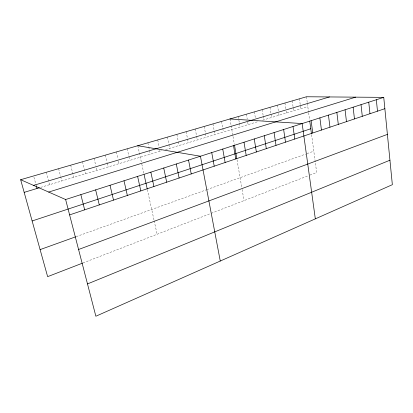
<?xml version="1.0" encoding="UTF-8"?>
<svg xmlns="http://www.w3.org/2000/svg" width="413" height="413" viewBox="0 0 413 413"><rect width="100%" height="100%" fill="white"/><g stroke="black" fill="none" stroke-linecap="round" stroke-linejoin="round"><path stroke-width="0.31" stroke-dasharray="2.06 1.55" d="M82.982 262.962L210.62 213.542M211.193 213.32L308.795 175.525M309.936 175.081L316.657 172.479L311.536 134.406M76.178 236.644L206.144 189.892M206.727 189.686L305.821 154.044M306.978 153.626L313.792 151.173M40.582 187.399L161.87 150.699M165.468 149.609L258.44 121.479M262.637 120.209L307.793 106.544M33.923 177.151L35.704 183.713M35.869 184.306L36.354 186.098M46.246 172.288L49.534 184.694M58.605 168.7L60.515 176.072M60.67 176.687L61.785 180.987M70.685 165.195L73.757 177.363M82.497 161.767L85.465 173.821M94.045 158.416L95.77 165.577M96.343 167.967L96.916 170.352M105.341 155.138L107.096 162.608M107.241 163.228L108.118 166.966M116.394 151.927L117.948 158.716M118.516 161.178L119.078 163.646M127.209 148.788L128.851 156.124M128.985 156.734L129.806 160.404M137.797 145.717L141.669 163.481M141.809 164.111L143.843 173.434M147.358 189.582L154.028 220.165M154.157 220.759L157.1 234.264M147.864 142.795L148.628 146.398M148.757 146.997L150.291 154.204M157.725 139.935L159.16 146.847M159.81 149.986L160.074 151.241M167.389 137.131L168.778 143.982M168.907 144.607L169.666 148.339M176.862 134.38L178.209 141.174M178.328 141.793L179.066 145.495M186.149 131.685L187.456 138.422M187.574 139.031L188.282 142.707M195.256 129.042L196.521 135.722M196.634 136.326L197.326 139.971M204.192 126.45L205.416 133.074M205.524 133.673L206.195 137.286M212.958 123.905L214.894 134.653M221.554 121.412L223.433 132.072M229.995 118.959L231.063 125.18M231.172 125.805L234.362 144.359M237.01 159.769L241.713 187.146M242.116 189.495L244.026 200.604M238.28 116.559L239.313 122.728M239.416 123.342L240.041 127.044M246.411 114.2L247.211 119.094M247.712 122.155L248.115 124.602M254.398 111.882L255.368 117.953M262.234 109.605L263.174 115.63M263.272 116.234L263.835 119.847M269.937 107.37L271.486 117.529M277.505 105.176L278.347 110.844M278.718 113.363L279.002 115.258M284.939 103.018L285.755 108.645M286.116 111.143L286.385 113.023M292.244 100.896L293.643 110.823M299.42 98.815L300.778 108.665M306.477 96.766L307.298 102.878M307.38 103.487L308.542 112.14M308.63 112.759L309.626 120.173"/><path stroke-width="0.62" d="M87.494 283.932L389.939 160.208M82.409 263.189L47.634 276.653L20.65 179.712L306.477 96.766L383.749 97.36L392.35 184.683L95.862 316.234L65.626 199.531L20.65 179.712M78.573 249.498L387.399 134.38M40.107 249.612L75.589 236.85M69.611 214.905L384.87 108.691M32.131 220.97L310.777 128.763M65.626 199.531L383.749 97.36M48.672 192.06L355.655 97.143M24.171 192.365L39.39 187.76M33.52 185.385L329.507 96.941M229.995 118.959L302.156 123.564L315.325 218.859M137.797 145.717L200.45 156.228L220.263 261.037M36.514 186.697L37 188.483M80.85 194.642L84.66 209.83M95.64 189.887L99.29 204.905M110.018 185.272L113.518 200.109M124.003 180.78L127.354 195.447M137.606 176.413L140.818 190.914M144.111 174.673L147.224 188.953M150.848 172.159L153.925 186.495M163.739 168.019L166.687 182.195M176.294 163.987L179.118 178.008M188.529 160.058L191.234 173.93M211.735 152.603L214.223 166.181M222.746 149.067L225.137 162.505M233.5 145.613L235.792 158.917M234.574 145.593L236.794 158.52M244 142.242L246.2 155.412M254.253 138.949L256.365 151.984M264.274 135.732L266.302 148.639M274.067 132.588L276.013 145.366M283.638 129.512L285.507 142.17M293.003 126.507L294.789 139.042M309.791 121.407L311.454 133.776M311.113 120.689L312.76 132.986M319.879 117.875L321.453 130.054M328.454 115.119L329.966 127.189M336.853 112.424L338.304 124.38M345.077 109.781L346.466 121.628M353.13 107.194L354.457 118.939M361.019 104.659L362.294 116.296M368.747 102.176L369.971 113.714M376.326 99.745L377.492 111.18"/></g></svg>
